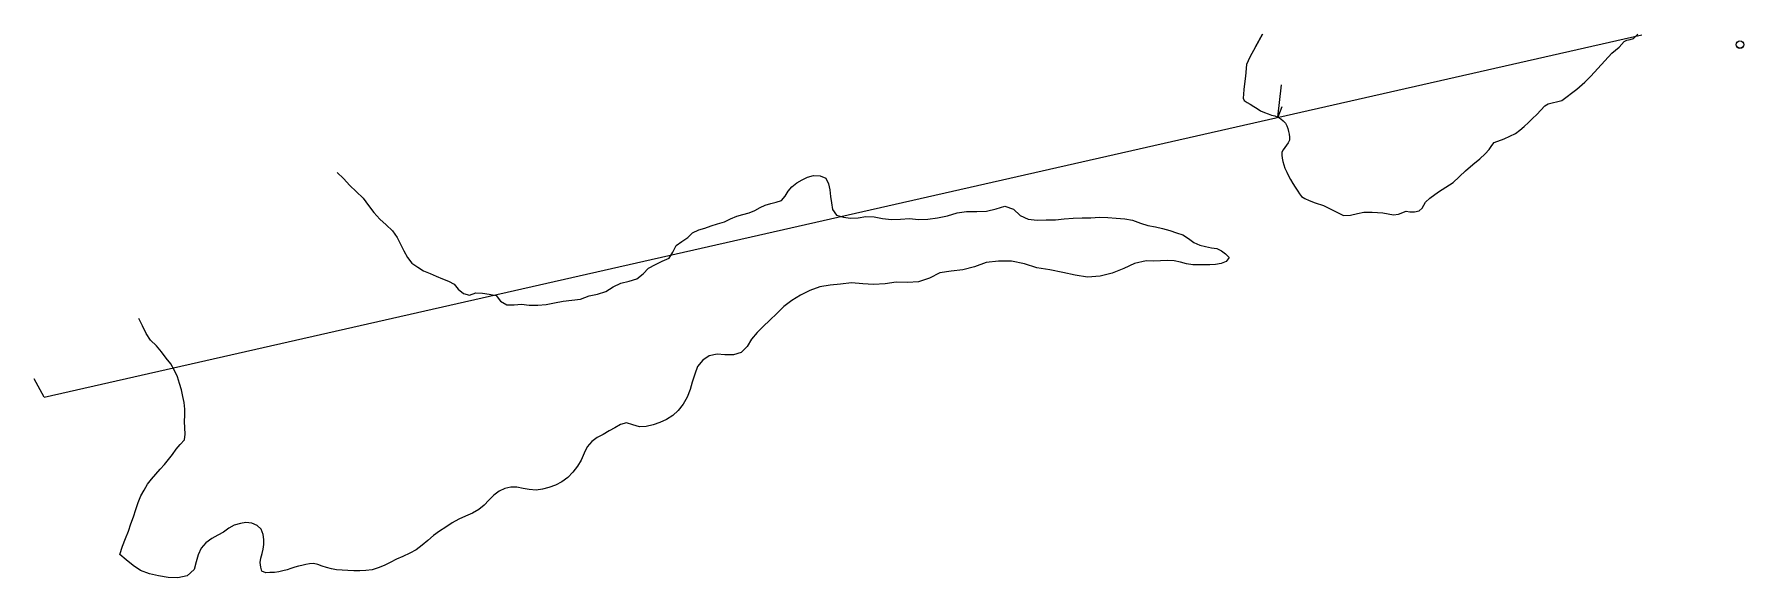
# Model space of a CAD drawing. Extents: x -716957 to -715619, y -984426 to -984000.
import ezdxf

# ---------------------------------------------------------------- set-up
doc = ezdxf.new("R2010")
doc.units = 0
doc.layers.add('CONTOUR_LINES', color=7, linetype='Continuous')
doc.layers.add('Level 3', color=7, linetype='Continuous')

msp = doc.modelspace()

# ---------------------------------------------------------------- linework, layer by layer
for p, q in [((-715996.019, -984000), (-716001.495, -984009.836)), ((-716001.495, -984009.836), (-715996.019, -984000)), ((-715996.019, -984000), (-716001.495, -984009.836)), ((-715717.009, -984010.077), (-715713.135, -984005.724)), ((-715713.135, -984005.724), (-715710.832, -984004.785)), ((-715710.832, -984004.785), (-715708.395, -984004.288)), ((-715708.395, -984004.288), (-715705.803, -984003.412)), ((-715705.803, -984003.412), (-715702.37, -984000)), ((-716006.072, -984018.068), (-716008.636, -984023.874)), ((-716001.495, -984009.836), (-716006.072, -984018.068)), ((-715739.19, -984032.778), (-715722.762, -984014.789)), ((-715722.762, -984014.789), (-715717.009, -984010.077)), ((-716009.387, -984032.88), (-716010.054, -984038.784)), ((-716008.636, -984023.874), (-716009.387, -984032.88)), ((-715743.899, -984037.701), (-715739.19, -984032.778)), ((-716010.594, -984043.239), (-716010.993, -984046.879)), ((-716010.054, -984038.784), (-716010.594, -984043.239)), ((-715761.66, -984051.885), (-715750.053, -984043.175)), ((-715750.053, -984043.175), (-715743.899, -984037.701)), ((-716010.993, -984046.879), (-716011.229, -984050.058)), ((-716011.229, -984050.058), (-716010.267, -984052.076)), ((-716010.267, -984052.076), (-716008.097, -984053.453)), ((-716008.097, -984053.453), (-716005.563, -984054.951)), ((-716005.563, -984054.951), (-716002.944, -984056.55)), ((-716002.944, -984056.55), (-716000.247, -984058.247)), ((-716000.247, -984058.247), (-715997.476, -984060.044)), ((-715781.355, -984062.867), (-715778.094, -984059.471)), ((-715778.094, -984059.471), (-715775.016, -984056.105)), ((-715775.016, -984056.105), (-715772.595, -984054.474)), ((-715772.595, -984054.474), (-715761.66, -984051.885)), ((-715997.476, -984060.044), (-715994.544, -984061.437)), ((-715994.544, -984061.437), (-715991.698, -984062.48)), ((-715991.698, -984062.48), (-715988.904, -984063.318)), ((-715988.904, -984063.318), (-715986.428, -984064.067)), ((-715986.428, -984064.067), (-715984.04, -984065.026)), ((-715984.04, -984065.026), (-715981.812, -984066.28)), ((-715981.812, -984066.28), (-715979.76, -984067.778)), ((-715979.76, -984067.778), (-715978.144, -984069.656)), ((-715978.144, -984069.656), (-715976.89, -984071.711)), ((-715976.89, -984071.711), (-715976.136, -984073.901)), ((-715794.716, -984075.117), (-715791.348, -984072.311)), ((-715791.348, -984072.311), (-715787.996, -984069.319)), ((-715787.996, -984069.319), (-715784.658, -984066.172)), ((-715784.658, -984066.172), (-715781.355, -984062.867)), ((-715975.879, -984085.036), (-715977.246, -984087.032)), ((-715976.136, -984073.901), (-715975.589, -984076.124)), ((-715974.886, -984082.899), (-715975.879, -984085.036)), ((-715975.589, -984076.124), (-715975.213, -984078.368)), ((-715975.213, -984078.368), (-715974.981, -984080.627)), ((-715974.981, -984080.627), (-715974.886, -984082.899)), ((-715816.58, -984087.296), (-715814.67, -984084.981)), ((-715814.67, -984084.981), (-715806.987, -984081.999)), ((-715806.987, -984081.999), (-715802.432, -984079.946)), ((-715802.432, -984079.946), (-715798.101, -984077.755)), ((-715798.101, -984077.755), (-715794.716, -984075.117)), ((-715980.842, -984092.407), (-715980.949, -984094.685)), ((-715980.949, -984094.685), (-715980.669, -984097.133)), ((-715979.78, -984090.556), (-715980.842, -984092.407)), ((-715980.669, -984097.133), (-715980.241, -984099.647)), ((-715980.241, -984099.647), (-715979.441, -984102.322)), ((-715978.562, -984088.773), (-715979.78, -984090.556)), ((-715977.246, -984087.032), (-715978.562, -984088.773)), ((-715831.379, -984102.2), (-715826.031, -984097.628)), ((-715826.031, -984097.628), (-715821.858, -984093.719)), ((-715821.858, -984093.719), (-715818.639, -984090.347)), ((-715818.639, -984090.347), (-715816.58, -984087.296)), ((-715979.441, -984102.322), (-715978.478, -984105.072)), ((-715978.478, -984105.072), (-715977.081, -984108.012)), ((-715977.081, -984108.012), (-715975.59, -984110.978)), ((-715975.59, -984110.978), (-715974.008, -984113.965)), ((-715846.808, -984116.083), (-715837.104, -984106.982)), ((-715837.104, -984106.982), (-715831.379, -984102.2)), ((-715974.008, -984113.965), (-715972.337, -984116.969)), ((-715972.337, -984116.969), (-715970.466, -984119.963)), ((-715970.466, -984119.963), (-715968.495, -984122.922)), ((-715968.495, -984122.922), (-715967.123, -984125.014)), ((-715967.123, -984125.014), (-715965.587, -984127.098)), ((-715865.117, -984128.581), (-715858.22, -984123.571)), ((-715858.22, -984123.571), (-715846.808, -984116.083)), ((-715965.587, -984127.098), (-715962.951, -984128.617)), ((-715962.951, -984128.617), (-715959.582, -984130.205)), ((-715959.582, -984130.205), (-715954.871, -984132.045)), ((-715954.871, -984132.045), (-715948.209, -984134.324)), ((-715948.209, -984134.324), (-715942.13, -984137.218)), ((-715942.13, -984137.218), (-715932.638, -984142.109)), ((-715921.589, -984140.583), (-715916.793, -984139.417)), ((-715916.793, -984139.417), (-715910.127, -984139.322)), ((-715910.127, -984139.322), (-715901.765, -984139.821)), ((-715901.765, -984139.821), (-715893.6, -984141.457)), ((-715889.51, -984141.027), (-715883.734, -984138.659)), ((-715883.734, -984138.659), (-715880.83, -984139.103)), ((-715880.83, -984139.103), (-715877.138, -984139.155)), ((-715877.138, -984139.155), (-715873.525, -984138.274)), ((-715873.525, -984138.274), (-715870.981, -984136.221)), ((-715870.981, -984136.221), (-715868.469, -984131.475)), ((-715868.469, -984131.475), (-715865.117, -984128.581)), ((-715932.638, -984142.109), (-715927.226, -984141.822)), ((-715927.226, -984141.822), (-715921.589, -984140.583)), ((-715893.6, -984141.457), (-715889.51, -984141.027))]:
    msp.add_line(p, q)
at = {"layer": 'CONTOUR_LINES'}
for p, q in [((-716720.06, -984108.378), (-716715.081, -984112.97)), ((-716715.081, -984112.97), (-716710.378, -984118.507)), ((-716356.337, -984114.095), (-716352.023, -984111.984)), ((-716352.023, -984111.984), (-716347.456, -984110.634)), ((-716347.456, -984110.634), (-716342.237, -984110.91)), ((-716342.237, -984110.91), (-716337.675, -984112.79)), ((-716337.675, -984112.79), (-716335.582, -984117.308)), ((-716710.378, -984118.507), (-716705.222, -984123.204)), ((-716705.222, -984123.204), (-716699.906, -984128.453)), ((-716369.516, -984126.926), (-716367.12, -984123.023)), ((-716367.12, -984123.023), (-716364.364, -984119.543)), ((-716364.364, -984119.543), (-716360.513, -984116.438)), ((-716360.513, -984116.438), (-716356.337, -984114.095)), ((-716335.582, -984117.308), (-716334.648, -984122.03)), ((-716334.648, -984122.03), (-716334.02, -984127.212)), ((-716699.906, -984128.453), (-716695.708, -984134.236)), ((-716695.708, -984134.236), (-716691.488, -984139.761)), ((-716691.488, -984139.761), (-716686.845, -984144.843)), ((-716402.742, -984141.361), (-716397.769, -984140)), ((-716397.769, -984140), (-716393.443, -984138.086)), ((-716393.443, -984138.086), (-716389.155, -984135.758)), ((-716389.155, -984135.758), (-716385.13, -984133.919)), ((-716385.13, -984133.919), (-716380.681, -984132.628)), ((-716380.681, -984132.628), (-716376.623, -984131.467)), ((-716376.623, -984131.467), (-716372.335, -984130.374)), ((-716372.335, -984130.374), (-716369.516, -984126.926)), ((-716334.02, -984127.212), (-716333.271, -984132.151)), ((-716333.271, -984132.151), (-716332.519, -984137.429)), ((-716332.519, -984137.429), (-716329.424, -984141.656)), ((-716242.596, -984142.289), (-716235.063, -984140.032)), ((-716235.063, -984140.032), (-716227.564, -984139.024)), ((-716227.564, -984139.024), (-716219.595, -984138.868)), ((-716219.595, -984138.868), (-716212.05, -984138.731)), ((-716212.05, -984138.731), (-716204.546, -984136.779)), ((-716204.546, -984136.779), (-716197.713, -984134.745)), ((-716197.713, -984134.745), (-716190.818, -984137.14)), ((-716190.818, -984137.14), (-716185.758, -984142.14)), ((-716686.845, -984144.843), (-716681.765, -984149.387)), ((-716681.765, -984149.387), (-716676.939, -984153.981)), ((-716442.1, -984155.619), (-716437.226, -984153.146)), ((-716437.226, -984153.146), (-716432.337, -984152.029)), ((-716432.337, -984152.029), (-716427.401, -984150.21)), ((-716427.401, -984150.21), (-716422.41, -984148.561)), ((-716422.41, -984148.561), (-716417.019, -984146.915)), ((-716417.019, -984146.915), (-716412.293, -984144.728)), ((-716412.293, -984144.728), (-716407.467, -984142.611)), ((-716407.467, -984142.611), (-716402.742, -984141.361)), ((-716329.424, -984141.656), (-716324.046, -984143.35)), ((-716324.046, -984143.35), (-716318.481, -984144.034)), ((-716318.481, -984144.034), (-716312.352, -984143.864)), ((-716312.352, -984143.864), (-716306.338, -984142.938)), ((-716306.338, -984142.938), (-716299.806, -984143.009)), ((-716299.806, -984143.009), (-716293.285, -984144.353)), ((-716293.285, -984144.353), (-716286.419, -984145.108)), ((-716286.419, -984145.108), (-716279.389, -984144.864)), ((-716279.389, -984144.864), (-716272.336, -984144.486)), ((-716272.336, -984144.486), (-716265.236, -984145.217)), ((-716265.236, -984145.217), (-716257.913, -984144.923)), ((-716257.913, -984144.923), (-716250.285, -984143.807)), ((-716250.285, -984143.807), (-716242.596, -984142.289)), ((-716185.758, -984142.14), (-716179.412, -984144.786)), ((-716179.412, -984144.786), (-716172.294, -984145.62)), ((-716172.294, -984145.62), (-716165.301, -984145.444)), ((-716165.301, -984145.444), (-716157.998, -984145.347)), ((-716157.998, -984145.347), (-716151.243, -984144.697)), ((-716151.243, -984144.697), (-716144.235, -984144.023)), ((-716144.235, -984144.023), (-716137.229, -984143.789)), ((-716137.229, -984143.789), (-716130.493, -984143.818)), ((-716130.493, -984143.818), (-716123.602, -984143.337)), ((-716123.602, -984143.337), (-716117.042, -984143.498)), ((-716117.042, -984143.498), (-716110.481, -984144.041)), ((-716110.481, -984144.041), (-716103.834, -984144.759)), ((-716103.834, -984144.759), (-716097.722, -984145.601)), ((-716097.722, -984145.601), (-716091.558, -984148.038)), ((-716091.558, -984148.038), (-716085.651, -984149.749)), ((-716085.651, -984149.749), (-716079.861, -984150.849)), ((-716079.861, -984150.849), (-716074.204, -984152.142)), ((-716074.204, -984152.142), (-716068.67, -984153.681)), ((-716676.939, -984153.981), (-716673.082, -984159.151)), ((-716673.082, -984159.151), (-716670.493, -984164.56)), ((-716670.493, -984164.56), (-716667.913, -984169.767)), ((-716457.365, -984170.688), (-716454.808, -984165.541)), ((-716454.808, -984165.541), (-716450.506, -984162.388)), ((-716450.506, -984162.388), (-716445.877, -984159.209)), ((-716445.877, -984159.209), (-716442.1, -984155.619)), ((-716068.67, -984153.681), (-716063.434, -984155.522)), ((-716063.434, -984155.522), (-716058.3, -984157.188)), ((-716058.3, -984157.188), (-716054.034, -984160.019)), ((-716054.034, -984160.019), (-716049.87, -984163.111)), ((-716049.87, -984163.111), (-716045.191, -984165.166)), ((-716045.191, -984165.166), (-716040.627, -984166.269)), ((-716040.627, -984166.269), (-716036.036, -984167.343)), ((-716667.913, -984169.767), (-716665.226, -984174.955)), ((-716665.226, -984174.955), (-716661.667, -984179.322)), ((-716661.667, -984179.322), (-716657.094, -984182.436)), ((-716471.163, -984180.382), (-716465.806, -984177.717)), ((-716465.806, -984177.717), (-716460.428, -984175.336)), ((-716460.428, -984175.336), (-716457.365, -984170.688)), ((-716212.386, -984178.814), (-716221.299, -984182.314)), ((-716202.617, -984177.869), (-716212.386, -984178.814)), ((-716192.443, -984177.858), (-716202.617, -984177.869)), ((-716182.396, -984179.96), (-716192.443, -984177.858)), ((-716172.687, -984183.058), (-716182.396, -984179.96)), ((-716096.196, -984179.545), (-716104.606, -984183.559)), ((-716087.039, -984177.65), (-716096.196, -984179.545)), ((-716081.256, -984177.871), (-716087.039, -984177.65)), ((-716075.835, -984177.572), (-716081.256, -984177.871)), ((-716070.316, -984177.303), (-716075.835, -984177.572)), ((-716065.229, -984177.603), (-716070.316, -984177.303)), ((-716060.14, -984178.681), (-716065.229, -984177.603)), ((-716055.469, -984179.841), (-716060.14, -984178.681)), ((-716050.595, -984180.634), (-716055.469, -984179.841)), ((-716036.036, -984167.343), (-716031.888, -984167.948)), ((-716028.505, -984179.693), (-716032.742, -984180.482)), ((-716031.888, -984167.948), (-716028.058, -984169.828)), ((-716024.379, -984178.161), (-716028.505, -984179.693)), ((-716028.058, -984169.828), (-716025.032, -984172.102)), ((-716025.032, -984172.102), (-716022.237, -984175.007)), ((-716022.237, -984175.007), (-716024.379, -984178.161)), ((-716657.094, -984182.436), (-716652.54, -984185.389)), ((-716652.54, -984185.389), (-716647.322, -984187.395)), ((-716647.322, -984187.395), (-716642.585, -984189.548)), ((-716642.585, -984189.548), (-716637.698, -984191.554)), ((-716637.698, -984191.554), (-716633.098, -984193.451)), ((-716633.098, -984193.451), (-716628.501, -984195.906)), ((-716498.289, -984195.034), (-716491.751, -984193.479)), ((-716491.751, -984193.479), (-716485.698, -984191.592)), ((-716485.698, -984191.592), (-716480.787, -984187.618)), ((-716480.787, -984187.618), (-716476.455, -984183.284)), ((-716476.455, -984183.284), (-716471.163, -984180.382)), ((-716256.713, -984191.025), (-716265.179, -984193.983)), ((-716248.582, -984186.97), (-716256.713, -984191.025)), ((-716239.762, -984185.586), (-716248.582, -984186.97)), ((-716230.521, -984184.606), (-716239.762, -984185.586)), ((-716221.299, -984182.314), (-716230.521, -984184.606)), ((-716162.539, -984184.572), (-716172.687, -984183.058)), ((-716152.375, -984186.802), (-716162.539, -984184.572)), ((-716142.661, -984188.857), (-716152.375, -984186.802)), ((-716132.864, -984190.39), (-716142.661, -984188.857)), ((-716123.06, -984189.437), (-716132.864, -984190.39)), ((-716113.6, -984187.207), (-716123.06, -984189.437)), ((-716104.606, -984183.559), (-716113.6, -984187.207)), ((-716045.977, -984180.706), (-716050.595, -984180.634)), ((-716041.345, -984180.7), (-716045.977, -984180.706)), ((-716037.128, -984180.68), (-716041.345, -984180.7)), ((-716032.742, -984180.482), (-716037.128, -984180.68)), ((-716628.501, -984195.906), (-716625.459, -984199.715)), ((-716625.459, -984199.715), (-716621.429, -984203.104)), ((-716621.429, -984203.104), (-716616.477, -984204.416)), ((-716616.477, -984204.416), (-716611.574, -984202.671)), ((-716611.574, -984202.671), (-716606.543, -984202.942)), ((-716606.543, -984202.942), (-716601.298, -984203.698)), ((-716601.298, -984203.698), (-716595.864, -984204.812)), ((-716595.864, -984204.812), (-716592.424, -984209.182)), ((-716529.644, -984207.471), (-716522.922, -984205.017)), ((-716522.922, -984205.017), (-716516.479, -984203.641)), ((-716516.479, -984203.641), (-716510.024, -984201.658)), ((-716510.024, -984201.658), (-716504.234, -984197.797)), ((-716504.234, -984197.797), (-716498.289, -984195.034)), ((-716357.522, -984204.374), (-716364.301, -984208.703)), ((-716350.388, -984200.661), (-716357.522, -984204.374)), ((-716342.477, -984197.831), (-716350.388, -984200.661)), ((-716334.355, -984196.685), (-716342.477, -984197.831)), ((-716326.282, -984195.693), (-716334.355, -984196.685)), ((-716317.657, -984194.869), (-716326.282, -984195.693)), ((-716308.911, -984195.639), (-716317.657, -984194.869)), ((-716300.377, -984196.08), (-716308.911, -984195.639)), ((-716291.31, -984195.614), (-716300.377, -984196.08)), ((-716282.658, -984194.193), (-716291.31, -984195.614)), ((-716273.854, -984194.455), (-716282.658, -984194.193)), ((-716265.179, -984193.983), (-716273.854, -984194.455)), ((-716592.424, -984209.182), (-716587.497, -984211.933)), ((-716587.497, -984211.933), (-716581.765, -984212.049)), ((-716581.765, -984212.049), (-716575.927, -984211.372)), ((-716575.927, -984211.372), (-716569.789, -984212.16)), ((-716569.789, -984212.16), (-716563.235, -984212.282)), ((-716563.235, -984212.282), (-716556.647, -984211.72)), ((-716556.647, -984211.72), (-716550.209, -984210.432)), ((-716550.209, -984210.432), (-716543.385, -984209.182)), ((-716543.385, -984209.182), (-716536.601, -984208.22)), ((-716536.601, -984208.22), (-716529.644, -984207.471)), ((-716376.201, -984218.791), (-716381.493, -984224.033)), ((-716370.748, -984213.312), (-716376.201, -984218.791)), ((-716364.301, -984208.703), (-716370.748, -984213.312)), ((-716872.485, -984228.517), (-716875.292, -984222.779)), ((-716869.736, -984234.513), (-716872.485, -984228.517)), ((-716391.614, -984233.706), (-716395.972, -984238.923)), ((-716386.668, -984228.936), (-716391.614, -984233.706)), ((-716381.493, -984224.033), (-716386.668, -984228.936)), ((-716866.364, -984239.76), (-716869.736, -984234.513)), ((-716861.65, -984244.078), (-716866.364, -984239.76)), ((-716857.715, -984248.7), (-716861.65, -984244.078)), ((-716399.366, -984244.735), (-716403.959, -984249.412)), ((-716395.972, -984238.923), (-716399.366, -984244.735)), ((-716853.969, -984253.716), (-716857.715, -984248.7)), ((-716850.268, -984258.166), (-716853.969, -984253.716)), ((-716847.429, -984263.413), (-716850.268, -984258.166)), ((-716438.085, -984260.392), (-716440.362, -984266.229)), ((-716434.098, -984255.346), (-716438.085, -984260.392)), ((-716429.025, -984251.955), (-716434.098, -984255.346)), ((-716422.847, -984250.764), (-716429.025, -984251.955)), ((-716416.671, -984251.063), (-716422.847, -984250.764)), ((-716410.116, -984251.266), (-716416.671, -984251.063)), ((-716403.959, -984249.412), (-716410.116, -984251.266)), ((-716845.108, -984268.376), (-716847.429, -984263.413)), ((-716843.434, -984273.621), (-716845.108, -984268.376)), ((-716841.927, -984278.505), (-716843.434, -984273.621)), ((-716442.263, -984272.501), (-716443.911, -984278.405)), ((-716440.362, -984266.229), (-716442.263, -984272.501)), ((-716840.822, -984283.692), (-716841.927, -984278.505)), ((-716839.81, -984288.48), (-716840.822, -984283.692)), ((-716446.338, -984284.284), (-716449.302, -984289.684)), ((-716443.911, -984278.405), (-716446.338, -984284.284)), ((-716839.392, -984293.612), (-716839.81, -984288.48)), ((-716839.562, -984303.486), (-716839.393, -984298.421)), ((-716839.393, -984298.421), (-716839.392, -984293.612)), ((-716457.512, -984298.793), (-716462.565, -984301.92)), ((-716453.201, -984294.745), (-716457.512, -984298.793)), ((-716449.302, -984289.684), (-716453.201, -984294.745)), ((-716839.44, -984308.233), (-716839.562, -984303.486)), ((-716839.52, -984317.821), (-716839.234, -984313.208)), ((-716839.234, -984313.208), (-716839.44, -984308.233)), ((-716511.897, -984313.538), (-716516.677, -984315.937)), ((-716507.399, -984310.808), (-716511.897, -984313.538)), ((-716502.924, -984308.27), (-716507.399, -984310.808)), ((-716498.518, -984305.779), (-716502.924, -984308.27)), ((-716493.659, -984304.368), (-716498.518, -984305.779)), ((-716488.829, -984305.97), (-716493.659, -984304.368)), ((-716483.689, -984307.513), (-716488.829, -984305.97)), ((-716478.332, -984307.298), (-716483.689, -984307.513)), ((-716472.942, -984305.97), (-716478.332, -984307.298)), ((-716467.676, -984304.045), (-716472.942, -984305.97)), ((-716462.565, -984301.92), (-716467.676, -984304.045)), ((-716849.093, -984329.187), (-716846.088, -984324.972)), ((-716846.088, -984324.972), (-716843.003, -984321.334)), ((-716843.003, -984321.334), (-716839.52, -984317.821)), ((-716524.648, -984323.193), (-716526.952, -984328.15)), ((-716520.997, -984319.111), (-716524.648, -984323.193)), ((-716516.677, -984315.937), (-716520.997, -984319.111)), ((-716862.195, -984344.659), (-716858.685, -984340.784)), ((-716858.685, -984340.784), (-716855.409, -984337.084)), ((-716855.409, -984337.084), (-716852.065, -984333.105)), ((-716852.065, -984333.105), (-716849.093, -984329.187)), ((-716532.134, -984338.353), (-716535.838, -984343.166)), ((-716529.256, -984333.56), (-716532.134, -984338.353)), ((-716526.952, -984328.15), (-716529.256, -984333.56)), ((-716871.217, -984357.054), (-716868.552, -984352.584)), ((-716868.552, -984352.584), (-716865.369, -984348.495)), ((-716865.369, -984348.495), (-716862.195, -984344.659)), ((-716549.254, -984353.129), (-716554.491, -984355.174)), ((-716544.247, -984350.767), (-716549.254, -984353.129)), ((-716539.698, -984347.376), (-716544.247, -984350.767)), ((-716535.838, -984343.166), (-716539.698, -984347.376)), ((-716877.823, -984372.397), (-716876.012, -984366.883)), ((-716876.012, -984366.883), (-716873.796, -984361.725)), ((-716873.796, -984361.725), (-716871.217, -984357.054)), ((-716601.494, -984364.976), (-716605.04, -984368.876)), ((-716597.621, -984361.063), (-716601.494, -984364.976)), ((-716593.37, -984357.915), (-716597.621, -984361.063)), ((-716588.939, -984355.924), (-716593.37, -984357.915)), ((-716584.178, -984354.707), (-716588.939, -984355.924)), ((-716579.653, -984354.908), (-716584.178, -984354.707)), ((-716574.699, -984355.85), (-716579.653, -984354.908)), ((-716569.799, -984356.681), (-716574.699, -984355.85)), ((-716564.504, -984357.221), (-716569.799, -984356.681)), ((-716559.375, -984356.417), (-716564.504, -984357.221)), ((-716554.491, -984355.174), (-716559.375, -984356.417)), ((-716881.532, -984383.548), (-716879.575, -984377.959)), ((-716879.575, -984377.959), (-716877.823, -984372.397)), ((-716624.97, -984379.829), (-716630.12, -984382.79)), ((-716619.619, -984377.408), (-716624.97, -984379.829)), ((-716614.158, -984375.1), (-716619.619, -984377.408)), ((-716609.415, -984372.443), (-716614.158, -984375.1)), ((-716605.04, -984368.876), (-716609.415, -984372.443)), ((-716885.834, -984394.92), (-716883.521, -984389.267)), ((-716883.521, -984389.267), (-716881.532, -984383.548)), ((-716813.549, -984392.393), (-716818.248, -984394.918)), ((-716809.113, -984389.993), (-716813.549, -984392.393)), ((-716804.967, -984386.891), (-716809.113, -984389.993)), ((-716800.65, -984384.701), (-716804.967, -984386.891)), ((-716795.889, -984383.37), (-716800.65, -984384.701)), ((-716791.517, -984382.577), (-716795.889, -984383.37)), ((-716786.906, -984382.981), (-716791.517, -984382.577)), ((-716782.805, -984384.811), (-716786.906, -984382.981)), ((-716779.564, -984387.638), (-716782.805, -984384.811)), ((-716778.087, -984391.775), (-716779.564, -984387.638)), ((-716777.504, -984395.89), (-716778.087, -984391.775)), ((-716644.757, -984392.657), (-716649.335, -984396.498)), ((-716640.194, -984389.205), (-716644.757, -984392.657)), ((-716635.069, -984386.06), (-716640.194, -984389.205)), ((-716630.12, -984382.79), (-716635.069, -984386.06)), ((-716890.329, -984407.45), (-716888.058, -984401.11)), ((-716885.278, -984411.853), (-716890.329, -984407.45)), ((-716888.058, -984401.11), (-716885.834, -984394.92)), ((-716826.47, -984402.649), (-716828.992, -984407.847)), ((-716822.858, -984398.461), (-716826.47, -984402.649)), ((-716818.248, -984394.918), (-716822.858, -984398.461)), ((-716779.851, -984410.523), (-716778.942, -984406.903)), ((-716778.942, -984406.903), (-716778.081, -984403.504)), ((-716778.081, -984403.504), (-716777.447, -984399.682)), ((-716777.447, -984399.682), (-716777.504, -984395.89)), ((-716663.35, -984406.477), (-716668.727, -984409.069)), ((-716658.39, -984403.912), (-716663.35, -984406.477)), ((-716653.599, -984400.204), (-716658.39, -984403.912)), ((-716649.335, -984396.498), (-716653.599, -984400.204)), ((-716879.836, -984416.301), (-716885.278, -984411.853)), ((-716874.012, -984419.98), (-716879.836, -984416.301)), ((-716867.142, -984422.812), (-716874.012, -984419.98)), ((-716832.197, -984419.228), (-716837.581, -984424.228)), ((-716830.463, -984413.423), (-716832.197, -984419.228)), ((-716828.992, -984407.847), (-716830.463, -984413.423)), ((-716780.349, -984413.903), (-716779.851, -984410.523)), ((-716779.792, -984417.388), (-716780.349, -984413.903)), ((-716779.047, -984420.505), (-716779.792, -984417.388)), ((-716776.056, -984421.862), (-716779.047, -984420.505)), ((-716762.664, -984420.42), (-716765.843, -984421.207)), ((-716759.315, -984419.507), (-716762.664, -984420.42)), ((-716756.356, -984418.509), (-716759.315, -984419.507)), ((-716753.222, -984417.48), (-716756.356, -984418.509)), ((-716750.489, -984416.813), (-716753.222, -984417.48)), ((-716747.715, -984416.129), (-716750.489, -984416.813)), ((-716744.719, -984415.416), (-716747.715, -984416.129)), ((-716741.861, -984414.888), (-716744.719, -984415.416)), ((-716738.581, -984414.674), (-716741.861, -984414.888)), ((-716735.408, -984415.411), (-716738.581, -984414.674)), ((-716731.898, -984416.613), (-716735.408, -984415.411)), ((-716728.532, -984417.624), (-716731.898, -984416.613)), ((-716724.652, -984418.662), (-716728.532, -984417.624)), ((-716720.754, -984419.439), (-716724.652, -984418.662)), ((-716716.332, -984419.705), (-716720.754, -984419.439)), ((-716711.946, -984420.039), (-716716.332, -984419.705)), ((-716707.127, -984420.333), (-716711.946, -984420.039)), ((-716702.448, -984420.236), (-716707.127, -984420.333)), ((-716697.69, -984420.186), (-716702.448, -984420.236)), ((-716692.848, -984419.517), (-716697.69, -984420.186)), ((-716688.143, -984418.013), (-716692.848, -984419.517)), ((-716683.431, -984416.088), (-716688.143, -984418.013)), ((-716678.689, -984413.815), (-716683.431, -984416.088)), ((-716673.849, -984411.342), (-716678.689, -984413.815)), ((-716668.727, -984409.069), (-716673.849, -984411.342)), ((-716859.962, -984424.277), (-716867.142, -984422.812)), ((-716852.425, -984425.545), (-716859.962, -984424.277)), ((-716844.936, -984425.839), (-716852.425, -984425.545)), ((-716837.581, -984424.228), (-716844.936, -984425.839)), ((-716772.786, -984421.774), (-716776.056, -984421.862)), ((-716769.242, -984421.625), (-716772.786, -984421.774)), ((-716765.843, -984421.207), (-716769.242, -984421.625))]:
    msp.add_line(p, q, dxfattribs=at)
at = {"layer": 'Level 3'}
for p, q in [((-716949.556, -984284.255), (-715699.059, -984000.5)), ((-715984.04, -984065.026), (-715981.069, -984039.611)), ((-715980.902, -984056.902), (-715984.04, -984065.026)), ((-715984.04, -984065.026), (-715984.01, -984065.159)), ((-715984.04, -984065.026), (-715984.01, -984065.159)), ((-716949.556, -984284.255), (-716957.259, -984269.959))]:
    msp.add_line(p, q, dxfattribs=at)
for centre, radius in [((-715622.377, -984008.34), 2.992), ((-715622.391, -984008.087), 2.913)]:
    msp.add_circle(centre, radius, dxfattribs=at)

doc.saveas('drawing.dxf')
